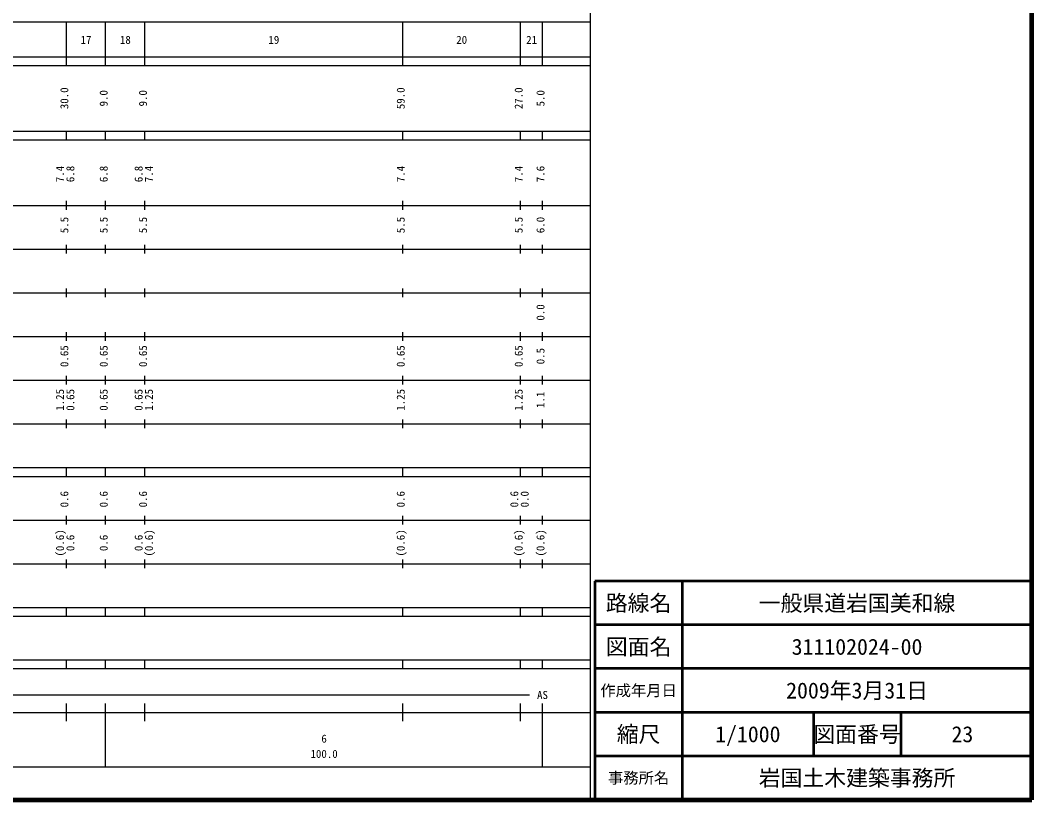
# Model space of a CAD drawing. Units: millimetres on the paper, enlarged 1000 times. Extents: x 40000 to 680000, y 20000 to 380000.
# Drawn here: x 448442 to 680000, y 20000 to 198357 of the extents above; entities that cross this region are included whole.
import ezdxf
from ezdxf.enums import TextEntityAlignment as Align

# ---------------------------------------------------------------- set-up
doc = ezdxf.new("R2010")
doc.units = ezdxf.units.MM
doc.header["$LTSCALE"] = 1000
for name, color, linetype, lineweight in [('M-TTL', 2, 'Continuous', 140), ('M-TTL-BAND', 7, 'Continuous', 25), ('M-TTL-FRAM', 2, 'Continuous', 50), ('M-TTL-LINE', 7, 'Continuous', 50)]:
    doc.layers.add(name, color=color, linetype=linetype, lineweight=lineweight)
doc.layers.add('M-TTL-TXT', color=7, linetype='Continuous')
doc.styles.add('ＭＳ ゴシック', font='')
doc.styles.get('ＭＳ ゴシック').set_extended_font_data('MS Gothic')

msp = doc.modelspace()

# ---------------------------------------------------------------- linework, layer by layer
at = {"layer": 'M-TTL'}
for p, q in [((680000, 20000), (680000, 380000)), ((40000, 20000), (680000, 20000))]:
    msp.add_line(p, q, dxfattribs=at)
at = {"layer": 'M-TTL-BAND'}
for p, q in [((579000, 20000), (579000, 370000)), ((68000, 198000), (579000, 198000)), ((459000, 188000), (459000, 198000)), ((468000, 188000), (468000, 198000)), ((477000, 188000), (477000, 198000)), ((536000, 188000), (536000, 198000)), ((563000, 188000), (563000, 198000)), ((568000, 188000), (568000, 198000)), ((40000, 190000), (579000, 190000)), ((40000, 188000), (579000, 188000)), ((40000, 173000), (579000, 173000)), ((459000, 171000), (459000, 173000)), ((468000, 171000), (468000, 173000)), ((477000, 171000), (477000, 173000)), ((536000, 171000), (536000, 173000)), ((563000, 171000), (563000, 173000)), ((568000, 171000), (568000, 173000)), ((40000, 171000), (579000, 171000)), ((40000, 156000), (579000, 156000)), ((459000, 155000), (459000, 157000)), ((468000, 155000), (468000, 157000)), ((477000, 155000), (477000, 157000)), ((536000, 155000), (536000, 157000)), ((563000, 155000), (563000, 157000)), ((568000, 155000), (568000, 157000)), ((46000, 146000), (579000, 146000)), ((459000, 145000), (459000, 147000)), ((468000, 145000), (468000, 147000)), ((477000, 145000), (477000, 147000)), ((536000, 145000), (536000, 147000)), ((563000, 145000), (563000, 147000)), ((568000, 145000), (568000, 147000)), ((459000, 135000), (459000, 137000)), ((468000, 135000), (468000, 137000)), ((477000, 135000), (477000, 137000)), ((536000, 135000), (536000, 137000)), ((563000, 135000), (563000, 137000)), ((568000, 135000), (568000, 137000)), ((52000, 136000), (579000, 136000)), ((46000, 126000), (579000, 126000)), ((459000, 125000), (459000, 127000)), ((468000, 125000), (468000, 127000)), ((477000, 125000), (477000, 127000)), ((536000, 125000), (536000, 127000)), ((563000, 125000), (563000, 127000)), ((568000, 125000), (568000, 127000)), ((52000, 116000), (579000, 116000)), ((459000, 115000), (459000, 117000)), ((468000, 115000), (468000, 117000)), ((477000, 115000), (477000, 117000)), ((536000, 115000), (536000, 117000)), ((563000, 115000), (563000, 117000)), ((568000, 115000), (568000, 117000)), ((459000, 105000), (459000, 107000)), ((468000, 105000), (468000, 107000)), ((477000, 105000), (477000, 107000)), ((536000, 105000), (536000, 107000)), ((563000, 105000), (563000, 107000)), ((568000, 105000), (568000, 107000)), ((46000, 106000), (579000, 106000)), ((40000, 96000), (579000, 96000)), ((459000, 94000), (459000, 96000)), ((468000, 94000), (468000, 96000)), ((477000, 94000), (477000, 96000)), ((536000, 94000), (536000, 96000)), ((563000, 94000), (563000, 96000)), ((568000, 94000), (568000, 96000)), ((40000, 94000), (579000, 94000)), ((49000, 84000), (579000, 84000)), ((459000, 83000), (459000, 85000)), ((468000, 83000), (468000, 85000)), ((477000, 83000), (477000, 85000)), ((536000, 83000), (536000, 85000)), ((563000, 83000), (563000, 85000)), ((568000, 83000), (568000, 85000)), ((459000, 73000), (459000, 75000)), ((468000, 73000), (468000, 75000)), ((477000, 73000), (477000, 75000)), ((536000, 73000), (536000, 75000)), ((563000, 73000), (563000, 75000)), ((568000, 73000), (568000, 75000)), ((40000, 74000), (579000, 74000)), ((40000, 64000), (579000, 64000)), ((459000, 62000), (459000, 64000)), ((468000, 62000), (468000, 64000)), ((477000, 62000), (477000, 64000)), ((536000, 62000), (536000, 64000)), ((563000, 62000), (563000, 64000)), ((568000, 62000), (568000, 64000)), ((40000, 62000), (579000, 62000)), ((40000, 52000), (579000, 52000)), ((459000, 50000), (459000, 52000)), ((468000, 50000), (468000, 52000)), ((477000, 50000), (477000, 52000)), ((536000, 50000), (536000, 52000)), ((563000, 50000), (563000, 52000)), ((568000, 50000), (568000, 52000)), ((40000, 50000), (579000, 50000)), ((71000, 44000), (565000, 44000)), ((459000, 38000), (459000, 42000)), ((468000, 27500), (468000, 42000)), ((477000, 38000), (477000, 42000)), ((536000, 38000), (536000, 42000)), ((563000, 38000), (563000, 42000)), ((568000, 27500), (568000, 42000)), ((40000, 40000), (579000, 40000)), ((68000, 27500), (579000, 27500))]:
    msp.add_line(p, q, dxfattribs=at)
at = {"layer": 'M-TTL-FRAM'}
for p, q in [((680000, 70000), (580000, 70000)), ((580000, 70000), (580000, 20000))]:
    msp.add_line(p, q, dxfattribs=at)
at = {"layer": 'M-TTL-LINE'}
for p, q in [((600000, 70000), (600000, 20000)), ((680000, 60000), (580000, 60000)), ((680000, 50000), (580000, 50000)), ((680000, 40000), (580000, 40000)), ((630000, 40000), (630000, 30000)), ((650000, 40000), (650000, 30000)), ((680000, 30000), (580000, 30000))]:
    msp.add_line(p, q, dxfattribs=at)

# ---------------------------------------------------------------- texts
at = {"layer": 'M-TTL-BAND', "style": 'ＭＳ ゴシック'}
for s, p in [('17', (463500, 192405)), ('18', (472500, 192405)), ('19', (506500, 192405)), ('20', (549500, 192405)), ('21', (565500, 192405)), ('AS', (568000, 42500)), ('6', (518000, 32523)), ('100.0', (518000, 29033))]:
    msp.add_text(s, height=1833, dxfattribs=at).set_placement(p, align=Align.BOTTOM_CENTER)
for s, p in [('30.0', (460000, 180500)), ('9.0', (469000, 180500)), ('9.0', (478000, 180500)), ('59.0', (537000, 180500)), ('27.0', (564000, 180500)), ('5.0', (569000, 180500)), ('7.4', (459000, 163174)), ('6.8', (461370, 163174)), ('6.8', (469000, 163174)), ('6.8', (477000, 163174)), ('7.4', (479370, 163174)), ('7.4', (537000, 163174)), ('7.4', (564000, 163174)), ('7.6', (569000, 163174)), ('5.5', (460000, 151500)), ('5.5', (469000, 151500)), ('5.5', (478000, 151500)), ('5.5', (537000, 151500)), ('5.5', (564000, 151500)), ('6.0', (569000, 151500)), ('0.0', (569000, 131500)), ('0.65', (460000, 121500)), ('0.65', (469000, 121500)), ('0.65', (478000, 121500)), ('0.65', (537000, 121500)), ('0.65', (564000, 121500)), ('0.5', (569000, 121500)), ('1.25', (459000, 111500)), ('0.65', (461370, 111500)), ('0.65', (469000, 111500)), ('0.65', (477000, 111500)), ('1.25', (479370, 111500)), ('1.25', (537000, 111500)), ('1.25', (564000, 111500)), ('1.1', (569000, 111500)), ('0.6', (460000, 88764)), ('0.6', (469000, 88764)), ('0.6', (478000, 88764)), ('0.6', (537000, 88764)), ('0.6', (563000, 88764)), ('0.0', (565370, 88764)), ('(0.6)', (459000, 78764)), ('(0.6)', (479370, 78764)), ('(0.6)', (537000, 78764)), ('(0.6)', (564000, 78764)), ('(0.6)', (569000, 78764)), ('0.6', (461370, 78764)), ('0.6', (469000, 78764)), ('0.6', (477000, 78764))]:
    msp.add_text(s, height=1833, rotation=90, dxfattribs=at).set_placement(p, align=Align.BOTTOM_CENTER)
at = {"layer": 'M-TTL-TXT', "style": 'ＭＳ ゴシック'}
for s, height, p in [('路線名', 3666, (590000, 65000)), ('路線名', 3666, (590000, 65000)), ('一般県道岩国美和線', 3666, (640000, 65000)), ('図面名', 3666, (590000, 55000)), ('図面名', 3666, (590000, 55000)), ('311102024-00', 3666, (640000, 55000)), ('作成年月日', 2566, (590000, 45000)), ('作成年月日', 2566, (590000, 45000)), ('2009年3月31日', 3666, (640000, 45000)), ('縮尺', 3666, (590000, 35000)), ('縮尺', 3666, (590000, 35000)), ('1/1000', 3666, (615000, 35000)), ('図面番号', 3666, (640000, 35000)), ('図面番号', 3666, (640000, 35000)), ('23', 3666, (664125, 35000)), ('事務所名', 2566, (590000, 25000)), ('事務所名', 2566, (590000, 25000)), ('岩国土木建築事務所', 3666, (640000, 25000))]:
    msp.add_text(s, height=height, dxfattribs=at).set_placement(p, align=Align.MIDDLE_CENTER)

doc.saveas('drawing.dxf')
